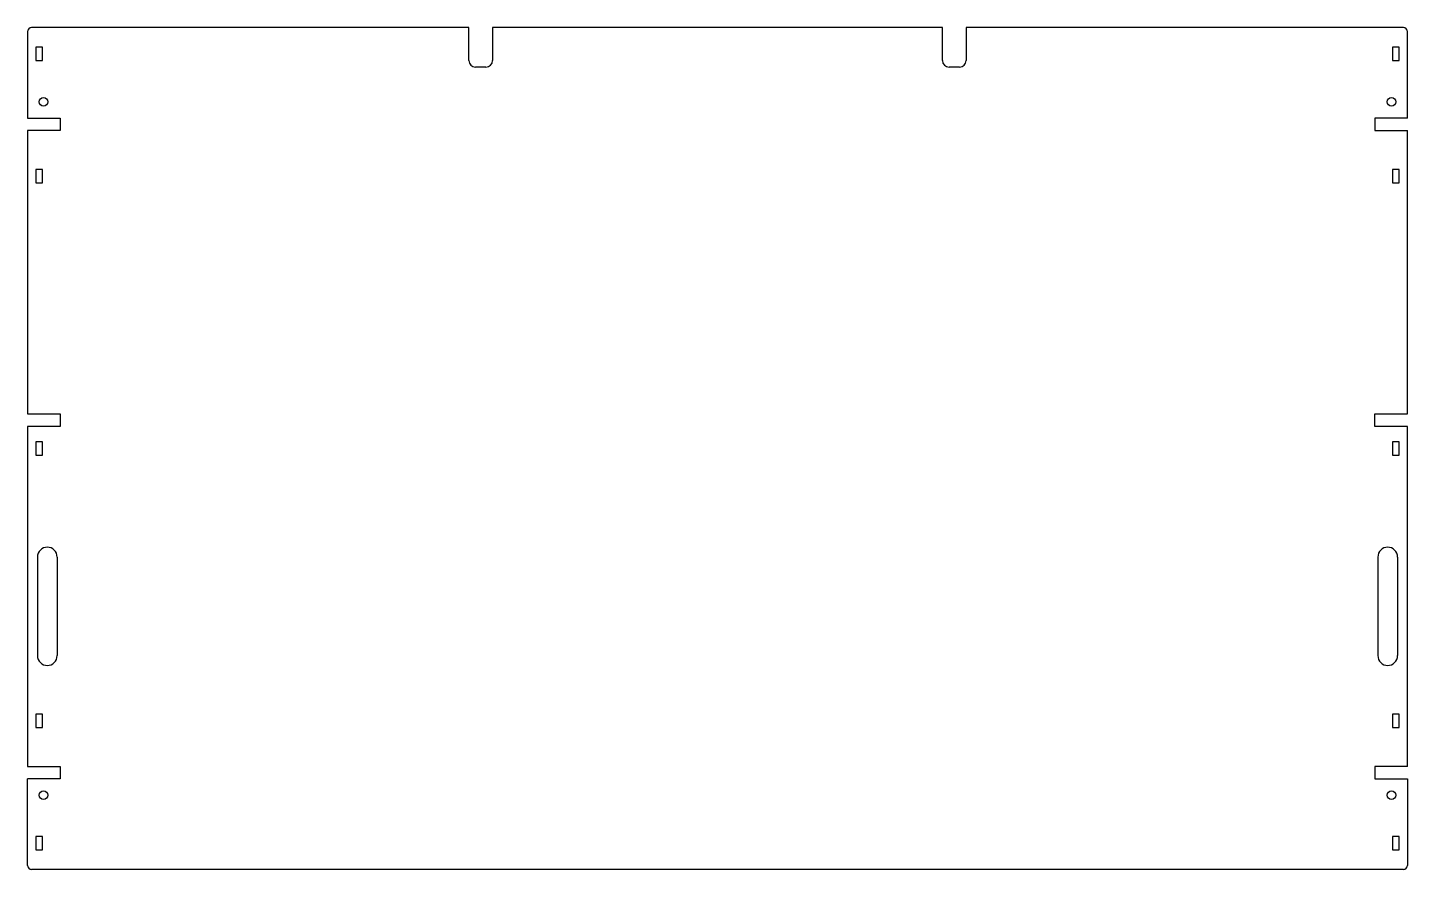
# Model space of a CAD drawing. Extents: x 0 to 1049, y 0 to 640.
import ezdxf

# ---------------------------------------------------------------- set-up
doc = ezdxf.new("R2010")
doc.units = 0
doc.layers.add('Shape2DView', color=7, linetype='CONTINUOUS')

msp = doc.modelspace()

# ---------------------------------------------------------------- linework, layer by layer
at = {"layer": 'Shape2DView'}
for p, q in [((335.5, 640), (3, 640)), ((335.5, 615), (335.5, 640)), ((353.5, 640), (353.5, 615)), ((695.5, 640), (353.5, 640)), ((695.5, 615), (695.5, 640)), ((713.5, 640), (713.5, 615)), ((1046, 640), (713.5, 640)), ((0, 637), (0, 571.25)), ((1049, 571.25), (1049, 637)), ((11.25, 625), (6.25, 625)), ((6.25, 625), (6.25, 615)), ((11.25, 615), (11.25, 625)), ((1042.75, 625), (1037.75, 625)), ((1037.75, 625), (1037.75, 615)), ((1042.75, 615), (1042.75, 625)), ((6.25, 615), (11.25, 615)), ((348.5, 610), (340.5, 610)), ((708.5, 610), (700.5, 610)), ((1037.75, 615), (1042.75, 615)), ((0, 571.25), (24.8, 571.25)), ((24.8, 571.25), (24.8, 561.75)), ((1049, 571.25), (1024.2, 571.25)), ((1024.2, 571.25), (1024.2, 561.75)), ((0, 561.75), (0, 346.25)), ((24.8, 561.75), (0, 561.75)), ((1024.2, 561.75), (1049, 561.75)), ((1049, 346.25), (1049, 561.75)), ((11.25, 532), (6.25, 532)), ((6.25, 532), (6.25, 522)), ((11.25, 522), (11.25, 532)), ((1042.75, 532), (1037.75, 532)), ((1037.75, 532), (1037.75, 522)), ((1042.75, 522), (1042.75, 532)), ((6.25, 522), (11.25, 522)), ((1037.75, 522), (1042.75, 522)), ((0, 346.25), (24.8, 346.25)), ((24.8, 346.25), (24.8, 336.75)), ((1024.2, 346.25), (1049, 346.25)), ((1024.2, 336.75), (1024.2, 346.25)), ((0, 336.75), (0, 78.25)), ((24.8, 336.75), (0, 336.75)), ((1049, 336.75), (1024.2, 336.75)), ((1049, 78.25), (1049, 336.75)), ((11.25, 325), (6.25, 325)), ((6.25, 325), (6.25, 315)), ((6.25, 315), (11.25, 315)), ((11.25, 315), (11.25, 325)), ((1042.75, 325), (1037.75, 325)), ((1037.75, 325), (1037.75, 315)), ((1037.75, 315), (1042.75, 315)), ((1042.75, 315), (1042.75, 325)), ((7.5, 237.5), (7.5, 162.5)), ((22.5, 237.5), (22.5, 162.5)), ((1026.5, 237.5), (1026.5, 162.5)), ((1041.5, 237.5), (1041.5, 162.5)), ((11.25, 118), (6.25, 118)), ((6.25, 118), (6.25, 108)), ((11.25, 108), (11.25, 118)), ((1042.75, 118), (1037.75, 118)), ((1037.75, 118), (1037.75, 108)), ((1042.75, 108), (1042.75, 118)), ((6.25, 108), (11.25, 108)), ((1037.75, 108), (1042.75, 108)), ((0, 78.25), (24.8, 78.25)), ((24.8, 78.25), (24.8, 68.75)), ((1049, 78.25), (1024.2, 78.25)), ((1024.2, 78.25), (1024.2, 68.75)), ((0, 3), (0, 68.75)), ((24.8, 68.75), (0, 68.75)), ((1024.2, 68.75), (1049, 68.75)), ((1049, 68.75), (1049, 3)), ((11.25, 25), (6.25, 25)), ((6.25, 25), (6.25, 15)), ((11.25, 15), (11.25, 25)), ((1042.75, 25), (1037.75, 25)), ((1037.75, 25), (1037.75, 15)), ((1042.75, 15), (1042.75, 25)), ((6.25, 15), (11.25, 15)), ((1037.75, 15), (1042.75, 15)), ((1046, 0), (3, 0))]:
    msp.add_line(p, q, dxfattribs=at)
for centre in [(12, 583.5), (1037, 583.5), (12, 56.5), (1037, 56.5)]:
    msp.add_circle(centre, 3.27, dxfattribs=at)
for centre, radius, start, end in [((3, 637), 3, 90, 180), ((1046, 637), 3, 0, 90), ((340.5, 615), 5, 180, -90), ((348.5, 615), 5, -90, 0), ((700.5, 615), 5, 180, -90), ((708.5, 615), 5, -90, 0), ((15, 237.5), 7.5, 0, 180), ((1034, 237.5), 7.5, 0, 180), ((15, 162.5), 7.5, 180, 0), ((1034, 162.5), 7.5, 180, 0), ((3, 3), 3, -180, -90), ((1046, 3), 3, -90, 0)]:
    msp.add_arc(centre, radius, start, end, dxfattribs=at)

doc.saveas('drawing.dxf')
